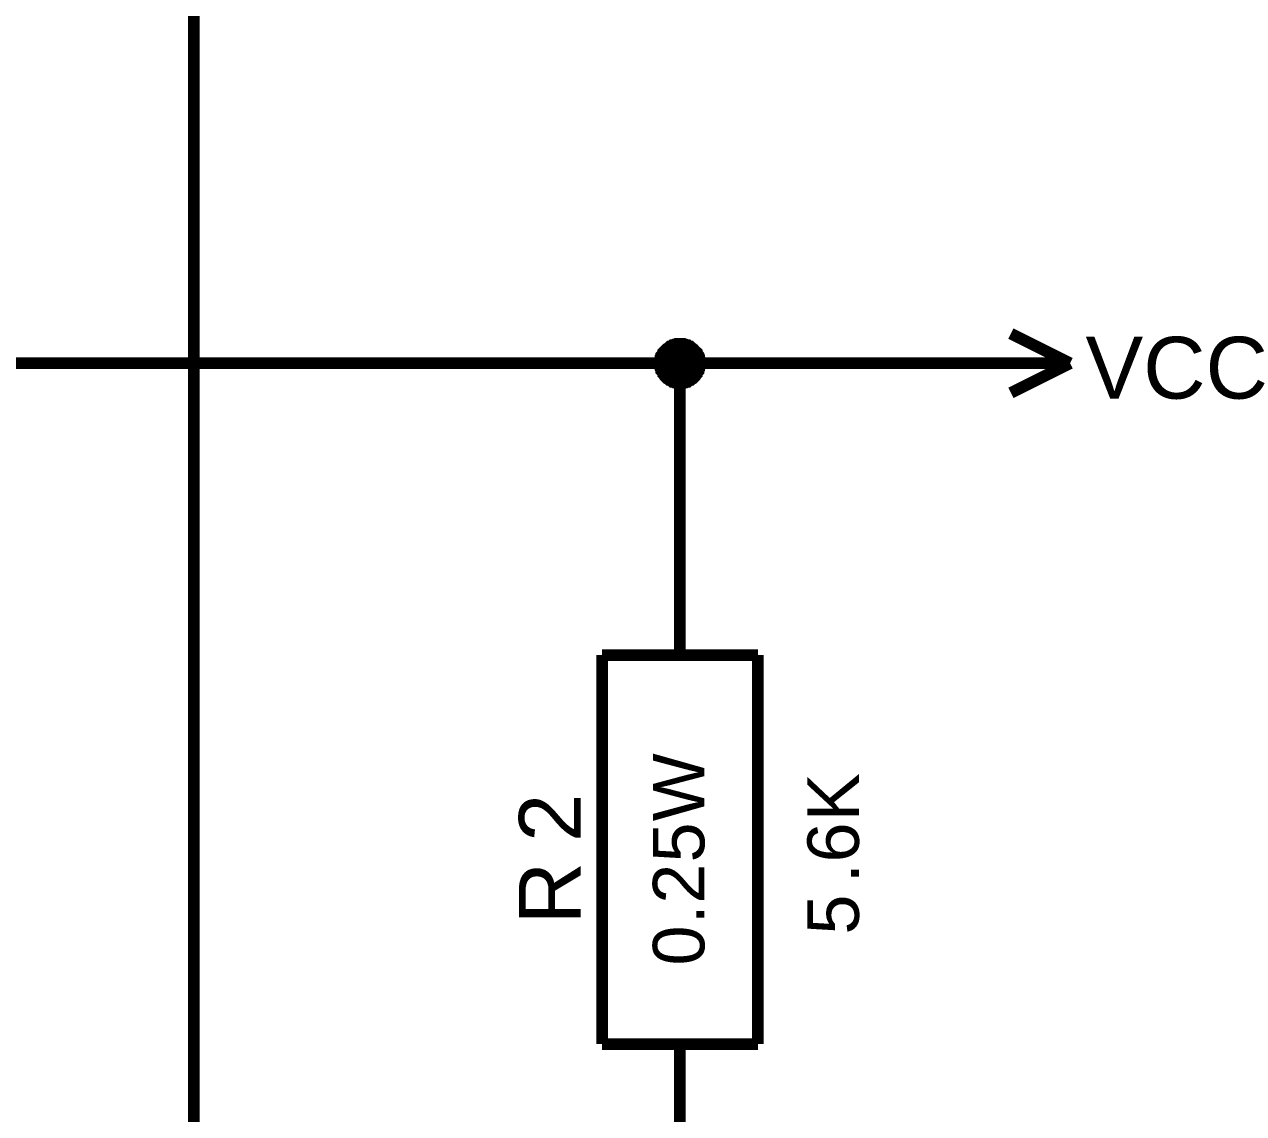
# Model space of a CAD drawing. Header units: millimetres. Extents: x -2024 to 917, y -725 to 13.
# Drawn here: x 482.71 to 514.06, y -635.58 to -607.58 of the extents above; entities that cross this region are included whole.
import ezdxf

# ---------------------------------------------------------------- set-up
doc = ezdxf.new("R2010")
doc.units = ezdxf.units.MM
doc.layers.add('Sheet', color=255, linetype='Continuous')
doc.styles.get("Standard").update_dxf_attribs({"font": 'arial.ttf'})

msp = doc.modelspace()

# ---------------------------------------------------------------- linework, layer by layer
at = {"layer": 'Sheet'}
for points, const_width in [([(487.072, -598.801), (487.072, -641.291)], 0.3), ([(509.598, -616.287), (508.075, -615.525)], 0.3), ([(499.055, -616.287), (499.055, -616.254), (499.055, -616.237), (499.055, -616.204), (499.072, -616.187), (499.072, -616.154), (499.072, -616.138), (499.088, -616.121), (499.088, -616.088), (499.105, -616.071), (499.121, -616.055), (499.138, -616.022), (499.138, -616.005), (499.154, -615.989), (499.171, -615.972), (499.188, -615.956), (499.204, -615.939), (499.221, -615.922), (499.237, -615.906), (499.27, -615.889), (499.287, -615.873), (499.303, -615.856), (499.32, -615.856), (499.353, -615.84), (499.37, -615.823), (499.386, -615.823), (499.419, -615.806), (499.436, -615.806), (499.469, -615.806), (499.485, -615.79), (499.519, -615.79), (499.535, -615.79), (499.568, -615.79)], 0.3), ([(499.055, -616.287), (499.055, -616.254), (499.055, -616.237), (499.055, -616.204), (499.072, -616.187), (499.072, -616.154), (499.072, -616.138), (499.088, -616.121), (499.088, -616.088), (499.105, -616.071), (499.121, -616.055), (499.138, -616.022), (499.138, -616.005), (499.154, -615.989), (499.171, -615.972), (499.188, -615.956), (499.204, -615.939), (499.221, -615.922), (499.237, -615.906), (499.27, -615.889), (499.287, -615.873), (499.303, -615.856), (499.32, -615.856), (499.353, -615.84), (499.37, -615.823), (499.386, -615.823), (499.419, -615.806), (499.436, -615.806), (499.469, -615.806), (499.485, -615.79), (499.519, -615.79), (499.535, -615.79), (499.568, -615.79)], 0.3), ([(499.055, -616.287), (499.055, -616.254), (499.055, -616.237), (499.055, -616.204), (499.072, -616.187), (499.072, -616.154), (499.072, -616.138), (499.088, -616.121), (499.088, -616.088), (499.105, -616.071), (499.121, -616.055), (499.138, -616.022), (499.138, -616.005), (499.154, -615.989), (499.171, -615.972), (499.188, -615.956), (499.204, -615.939), (499.221, -615.922), (499.237, -615.906), (499.27, -615.889), (499.287, -615.873), (499.303, -615.856), (499.32, -615.856), (499.353, -615.84), (499.37, -615.823), (499.386, -615.823), (499.419, -615.806), (499.436, -615.806), (499.469, -615.806), (499.485, -615.79), (499.519, -615.79), (499.535, -615.79), (499.568, -615.79)], 0.3), ([(499.055, -616.287), (499.055, -616.254), (499.055, -616.237), (499.055, -616.204), (499.072, -616.187), (499.072, -616.154), (499.072, -616.138), (499.088, -616.121), (499.088, -616.088), (499.105, -616.071), (499.121, -616.055), (499.138, -616.022), (499.138, -616.005), (499.154, -615.989), (499.171, -615.972), (499.188, -615.956), (499.204, -615.939), (499.221, -615.922), (499.237, -615.906), (499.27, -615.889), (499.287, -615.873), (499.303, -615.856), (499.32, -615.856), (499.353, -615.84), (499.37, -615.823), (499.386, -615.823), (499.419, -615.806), (499.436, -615.806), (499.469, -615.806), (499.485, -615.79), (499.519, -615.79), (499.535, -615.79), (499.568, -615.79)], 0.3), ([(499.055, -616.287), (499.055, -616.254), (499.055, -616.237), (499.055, -616.204), (499.072, -616.187), (499.072, -616.154), (499.072, -616.138), (499.088, -616.121), (499.088, -616.088), (499.105, -616.071), (499.121, -616.055), (499.138, -616.022), (499.138, -616.005), (499.154, -615.989), (499.171, -615.972), (499.188, -615.956), (499.204, -615.939), (499.221, -615.922), (499.237, -615.906), (499.27, -615.889), (499.287, -615.873), (499.303, -615.856), (499.32, -615.856), (499.353, -615.84), (499.37, -615.823), (499.386, -615.823), (499.419, -615.806), (499.436, -615.806), (499.469, -615.806), (499.485, -615.79), (499.519, -615.79), (499.535, -615.79), (499.568, -615.79)], 0.0991), ([(499.055, -616.287), (499.055, -616.254), (499.055, -616.237), (499.055, -616.204), (499.072, -616.187), (499.072, -616.154), (499.072, -616.138), (499.088, -616.121), (499.088, -616.088), (499.105, -616.071), (499.121, -616.055), (499.138, -616.022), (499.138, -616.005), (499.154, -615.989), (499.171, -615.972), (499.188, -615.956), (499.204, -615.939), (499.221, -615.922), (499.237, -615.906), (499.27, -615.889), (499.287, -615.873), (499.303, -615.856), (499.32, -615.856), (499.353, -615.84), (499.37, -615.823), (499.386, -615.823), (499.419, -615.806), (499.436, -615.806), (499.469, -615.806), (499.485, -615.79), (499.519, -615.79), (499.535, -615.79), (499.568, -615.79)], 0.0991), ([(499.055, -616.287), (499.055, -616.254), (499.055, -616.237), (499.055, -616.204), (499.072, -616.187), (499.072, -616.154), (499.072, -616.138), (499.088, -616.121), (499.088, -616.088), (499.105, -616.071), (499.121, -616.055), (499.138, -616.022), (499.138, -616.005), (499.154, -615.989), (499.171, -615.972), (499.188, -615.956), (499.204, -615.939), (499.221, -615.922), (499.237, -615.906), (499.27, -615.889), (499.287, -615.873), (499.303, -615.856), (499.32, -615.856), (499.353, -615.84), (499.37, -615.823), (499.386, -615.823), (499.419, -615.806), (499.436, -615.806), (499.469, -615.806), (499.485, -615.79), (499.519, -615.79), (499.535, -615.79), (499.568, -615.79)], 0.0991), ([(499.055, -616.287), (499.055, -616.254), (499.055, -616.237), (499.055, -616.204), (499.072, -616.187), (499.072, -616.154), (499.072, -616.138), (499.088, -616.121), (499.088, -616.088), (499.105, -616.071), (499.121, -616.055), (499.138, -616.022), (499.138, -616.005), (499.154, -615.989), (499.171, -615.972), (499.188, -615.956), (499.204, -615.939), (499.221, -615.922), (499.237, -615.906), (499.27, -615.889), (499.287, -615.873), (499.303, -615.856), (499.32, -615.856), (499.353, -615.84), (499.37, -615.823), (499.386, -615.823), (499.419, -615.806), (499.436, -615.806), (499.469, -615.806), (499.485, -615.79), (499.519, -615.79), (499.535, -615.79), (499.568, -615.79)], 0.0991), ([(499.568, -615.79), (499.568, -615.79)], 0.3), ([(499.568, -615.79), (499.601, -615.79), (499.618, -615.79), (499.651, -615.79), (499.668, -615.806), (499.701, -615.806), (499.717, -615.806), (499.75, -615.823), (499.767, -615.823), (499.783, -615.84), (499.816, -615.856), (499.833, -615.856), (499.85, -615.873), (499.866, -615.889), (499.899, -615.906), (499.916, -615.922), (499.932, -615.939), (499.949, -615.956), (499.965, -615.972), (499.982, -615.989), (499.999, -616.005), (499.999, -616.022), (500.015, -616.055), (500.032, -616.071), (500.048, -616.088), (500.048, -616.121), (500.065, -616.138), (500.065, -616.154), (500.065, -616.187), (500.081, -616.204), (500.081, -616.237), (500.081, -616.254), (500.081, -616.287)], 0.3), ([(499.568, -615.79), (499.568, -615.79)], 0.3), ([(499.568, -615.79), (499.601, -615.79), (499.618, -615.79), (499.651, -615.79), (499.668, -615.806), (499.701, -615.806), (499.717, -615.806), (499.75, -615.823), (499.767, -615.823), (499.783, -615.84), (499.816, -615.856), (499.833, -615.856), (499.85, -615.873), (499.866, -615.889), (499.899, -615.906), (499.916, -615.922), (499.932, -615.939), (499.949, -615.956), (499.965, -615.972), (499.982, -615.989), (499.999, -616.005), (499.999, -616.022), (500.015, -616.055), (500.032, -616.071), (500.048, -616.088), (500.048, -616.121), (500.065, -616.138), (500.065, -616.154), (500.065, -616.187), (500.081, -616.204), (500.081, -616.237), (500.081, -616.254), (500.081, -616.287)], 0.3), ([(499.568, -615.79), (499.568, -615.79)], 0.3), ([(499.568, -615.79), (499.601, -615.79), (499.618, -615.79), (499.651, -615.79), (499.668, -615.806), (499.701, -615.806), (499.717, -615.806), (499.75, -615.823), (499.767, -615.823), (499.783, -615.84), (499.816, -615.856), (499.833, -615.856), (499.85, -615.873), (499.866, -615.889), (499.899, -615.906), (499.916, -615.922), (499.932, -615.939), (499.949, -615.956), (499.965, -615.972), (499.982, -615.989), (499.999, -616.005), (499.999, -616.022), (500.015, -616.055), (500.032, -616.071), (500.048, -616.088), (500.048, -616.121), (500.065, -616.138), (500.065, -616.154), (500.065, -616.187), (500.081, -616.204), (500.081, -616.237), (500.081, -616.254), (500.081, -616.287)], 0.3), ([(499.568, -615.79), (499.568, -615.79)], 0.3), ([(499.568, -615.79), (499.601, -615.79), (499.618, -615.79), (499.651, -615.79), (499.668, -615.806), (499.701, -615.806), (499.717, -615.806), (499.75, -615.823), (499.767, -615.823), (499.783, -615.84), (499.816, -615.856), (499.833, -615.856), (499.85, -615.873), (499.866, -615.889), (499.899, -615.906), (499.916, -615.922), (499.932, -615.939), (499.949, -615.956), (499.965, -615.972), (499.982, -615.989), (499.999, -616.005), (499.999, -616.022), (500.015, -616.055), (500.032, -616.071), (500.048, -616.088), (500.048, -616.121), (500.065, -616.138), (500.065, -616.154), (500.065, -616.187), (500.081, -616.204), (500.081, -616.237), (500.081, -616.254), (500.081, -616.287)], 0.3), ([(499.568, -615.79), (499.568, -615.79)], 0.0991), ([(499.568, -615.79), (499.601, -615.79), (499.618, -615.79), (499.651, -615.79), (499.668, -615.806), (499.701, -615.806), (499.717, -615.806), (499.75, -615.823), (499.767, -615.823), (499.783, -615.84), (499.816, -615.856), (499.833, -615.856), (499.85, -615.873), (499.866, -615.889), (499.899, -615.906), (499.916, -615.922), (499.932, -615.939), (499.949, -615.956), (499.965, -615.972), (499.982, -615.989), (499.999, -616.005), (499.999, -616.022), (500.015, -616.055), (500.032, -616.071), (500.048, -616.088), (500.048, -616.121), (500.065, -616.138), (500.065, -616.154), (500.065, -616.187), (500.081, -616.204), (500.081, -616.237), (500.081, -616.254), (500.081, -616.287)], 0.0991), ([(499.568, -615.79), (499.568, -615.79)], 0.0991), ([(499.568, -615.79), (499.601, -615.79), (499.618, -615.79), (499.651, -615.79), (499.668, -615.806), (499.701, -615.806), (499.717, -615.806), (499.75, -615.823), (499.767, -615.823), (499.783, -615.84), (499.816, -615.856), (499.833, -615.856), (499.85, -615.873), (499.866, -615.889), (499.899, -615.906), (499.916, -615.922), (499.932, -615.939), (499.949, -615.956), (499.965, -615.972), (499.982, -615.989), (499.999, -616.005), (499.999, -616.022), (500.015, -616.055), (500.032, -616.071), (500.048, -616.088), (500.048, -616.121), (500.065, -616.138), (500.065, -616.154), (500.065, -616.187), (500.081, -616.204), (500.081, -616.237), (500.081, -616.254), (500.081, -616.287)], 0.0991), ([(499.568, -615.79), (499.568, -615.79)], 0.0991), ([(499.568, -615.79), (499.601, -615.79), (499.618, -615.79), (499.651, -615.79), (499.668, -615.806), (499.701, -615.806), (499.717, -615.806), (499.75, -615.823), (499.767, -615.823), (499.783, -615.84), (499.816, -615.856), (499.833, -615.856), (499.85, -615.873), (499.866, -615.889), (499.899, -615.906), (499.916, -615.922), (499.932, -615.939), (499.949, -615.956), (499.965, -615.972), (499.982, -615.989), (499.999, -616.005), (499.999, -616.022), (500.015, -616.055), (500.032, -616.071), (500.048, -616.088), (500.048, -616.121), (500.065, -616.138), (500.065, -616.154), (500.065, -616.187), (500.081, -616.204), (500.081, -616.237), (500.081, -616.254), (500.081, -616.287)], 0.0991), ([(499.568, -615.79), (499.568, -615.79)], 0.0991), ([(499.568, -615.79), (499.601, -615.79), (499.618, -615.79), (499.651, -615.79), (499.668, -615.806), (499.701, -615.806), (499.717, -615.806), (499.75, -615.823), (499.767, -615.823), (499.783, -615.84), (499.816, -615.856), (499.833, -615.856), (499.85, -615.873), (499.866, -615.889), (499.899, -615.906), (499.916, -615.922), (499.932, -615.939), (499.949, -615.956), (499.965, -615.972), (499.982, -615.989), (499.999, -616.005), (499.999, -616.022), (500.015, -616.055), (500.032, -616.071), (500.048, -616.088), (500.048, -616.121), (500.065, -616.138), (500.065, -616.154), (500.065, -616.187), (500.081, -616.204), (500.081, -616.237), (500.081, -616.254), (500.081, -616.287)], 0.0991), ([(499.568, -616.287), (482.074, -616.287)], 0.3), ([(499.568, -616.8), (499.535, -616.8), (499.519, -616.8), (499.485, -616.8), (499.469, -616.783), (499.436, -616.783), (499.419, -616.783), (499.386, -616.767), (499.37, -616.767), (499.353, -616.75), (499.32, -616.734), (499.303, -616.717), (499.287, -616.717), (499.27, -616.701), (499.237, -616.684), (499.221, -616.668), (499.204, -616.651), (499.188, -616.634), (499.171, -616.618), (499.154, -616.585), (499.138, -616.568), (499.138, -616.552), (499.121, -616.535), (499.105, -616.502), (499.088, -616.485), (499.088, -616.469), (499.072, -616.436), (499.072, -616.419), (499.072, -616.386), (499.055, -616.369), (499.055, -616.336), (499.055, -616.32), (499.055, -616.287)], 0.3), ([(499.055, -616.287), (499.055, -616.287)], 0.3), ([(499.568, -616.8), (499.535, -616.8), (499.519, -616.8), (499.485, -616.8), (499.469, -616.783), (499.436, -616.783), (499.419, -616.783), (499.386, -616.767), (499.37, -616.767), (499.353, -616.75), (499.32, -616.734), (499.303, -616.717), (499.287, -616.717), (499.27, -616.701), (499.237, -616.684), (499.221, -616.668), (499.204, -616.651), (499.188, -616.634), (499.171, -616.618), (499.154, -616.585), (499.138, -616.568), (499.138, -616.552), (499.121, -616.535), (499.105, -616.502), (499.088, -616.485), (499.088, -616.469), (499.072, -616.436), (499.072, -616.419), (499.072, -616.386), (499.055, -616.369), (499.055, -616.336), (499.055, -616.32), (499.055, -616.287)], 0.3), ([(499.055, -616.287), (499.055, -616.287)], 0.3), ([(499.568, -616.8), (499.535, -616.8), (499.519, -616.8), (499.485, -616.8), (499.469, -616.783), (499.436, -616.783), (499.419, -616.783), (499.386, -616.767), (499.37, -616.767), (499.353, -616.75), (499.32, -616.734), (499.303, -616.717), (499.287, -616.717), (499.27, -616.701), (499.237, -616.684), (499.221, -616.668), (499.204, -616.651), (499.188, -616.634), (499.171, -616.618), (499.154, -616.585), (499.138, -616.568), (499.138, -616.552), (499.121, -616.535), (499.105, -616.502), (499.088, -616.485), (499.088, -616.469), (499.072, -616.436), (499.072, -616.419), (499.072, -616.386), (499.055, -616.369), (499.055, -616.336), (499.055, -616.32), (499.055, -616.287)], 0.3), ([(499.055, -616.287), (499.055, -616.287)], 0.3), ([(499.568, -616.8), (499.535, -616.8), (499.519, -616.8), (499.485, -616.8), (499.469, -616.783), (499.436, -616.783), (499.419, -616.783), (499.386, -616.767), (499.37, -616.767), (499.353, -616.75), (499.32, -616.734), (499.303, -616.717), (499.287, -616.717), (499.27, -616.701), (499.237, -616.684), (499.221, -616.668), (499.204, -616.651), (499.188, -616.634), (499.171, -616.618), (499.154, -616.585), (499.138, -616.568), (499.138, -616.552), (499.121, -616.535), (499.105, -616.502), (499.088, -616.485), (499.088, -616.469), (499.072, -616.436), (499.072, -616.419), (499.072, -616.386), (499.055, -616.369), (499.055, -616.336), (499.055, -616.32), (499.055, -616.287)], 0.3), ([(499.055, -616.287), (499.055, -616.287)], 0.3), ([(499.568, -621.287), (499.568, -616.287), (507.066, -616.287)], 0.3), ([(500.081, -616.287), (500.081, -616.32), (500.081, -616.336), (500.081, -616.369), (500.065, -616.386), (500.065, -616.419), (500.065, -616.436), (500.048, -616.469), (500.048, -616.485), (500.032, -616.502), (500.015, -616.535), (499.999, -616.552), (499.999, -616.568), (499.982, -616.585), (499.965, -616.618), (499.949, -616.634), (499.932, -616.651), (499.916, -616.668), (499.899, -616.684), (499.866, -616.701), (499.85, -616.717), (499.833, -616.717), (499.816, -616.734), (499.783, -616.75), (499.767, -616.767), (499.75, -616.767), (499.717, -616.783), (499.701, -616.783), (499.668, -616.783), (499.651, -616.8), (499.618, -616.8), (499.601, -616.8), (499.568, -616.8)], 0.3), ([(500.081, -616.287), (500.081, -616.32), (500.081, -616.336), (500.081, -616.369), (500.065, -616.386), (500.065, -616.419), (500.065, -616.436), (500.048, -616.469), (500.048, -616.485), (500.032, -616.502), (500.015, -616.535), (499.999, -616.552), (499.999, -616.568), (499.982, -616.585), (499.965, -616.618), (499.949, -616.634), (499.932, -616.651), (499.916, -616.668), (499.899, -616.684), (499.866, -616.701), (499.85, -616.717), (499.833, -616.717), (499.816, -616.734), (499.783, -616.75), (499.767, -616.767), (499.75, -616.767), (499.717, -616.783), (499.701, -616.783), (499.668, -616.783), (499.651, -616.8), (499.618, -616.8), (499.601, -616.8), (499.568, -616.8)], 0.3), ([(500.081, -616.287), (500.081, -616.32), (500.081, -616.336), (500.081, -616.369), (500.065, -616.386), (500.065, -616.419), (500.065, -616.436), (500.048, -616.469), (500.048, -616.485), (500.032, -616.502), (500.015, -616.535), (499.999, -616.552), (499.999, -616.568), (499.982, -616.585), (499.965, -616.618), (499.949, -616.634), (499.932, -616.651), (499.916, -616.668), (499.899, -616.684), (499.866, -616.701), (499.85, -616.717), (499.833, -616.717), (499.816, -616.734), (499.783, -616.75), (499.767, -616.767), (499.75, -616.767), (499.717, -616.783), (499.701, -616.783), (499.668, -616.783), (499.651, -616.8), (499.618, -616.8), (499.601, -616.8), (499.568, -616.8)], 0.3), ([(500.081, -616.287), (500.081, -616.32), (500.081, -616.336), (500.081, -616.369), (500.065, -616.386), (500.065, -616.419), (500.065, -616.436), (500.048, -616.469), (500.048, -616.485), (500.032, -616.502), (500.015, -616.535), (499.999, -616.552), (499.999, -616.568), (499.982, -616.585), (499.965, -616.618), (499.949, -616.634), (499.932, -616.651), (499.916, -616.668), (499.899, -616.684), (499.866, -616.701), (499.85, -616.717), (499.833, -616.717), (499.816, -616.734), (499.783, -616.75), (499.767, -616.767), (499.75, -616.767), (499.717, -616.783), (499.701, -616.783), (499.668, -616.783), (499.651, -616.8), (499.618, -616.8), (499.601, -616.8), (499.568, -616.8)], 0.3), ([(500.081, -616.287), (500.081, -616.287), (500.081, -616.287), (500.081, -616.287), (500.081, -616.287), (500.081, -616.287), (500.081, -616.287), (500.081, -616.287), (500.081, -616.287), (500.081, -616.287), (500.081, -616.287), (500.081, -616.287), (500.081, -616.287), (500.081, -616.287), (500.081, -616.287), (500.081, -616.287), (500.081, -616.287), (500.081, -616.287), (500.081, -616.287), (500.081, -616.287), (500.081, -616.287), (500.081, -616.287), (500.081, -616.287), (500.081, -616.287), (500.081, -616.287), (500.081, -616.287), (500.081, -616.287), (500.081, -616.287), (500.081, -616.287), (500.081, -616.287), (500.081, -616.287), (500.081, -616.287), (500.081, -616.287)], 0.3), ([(500.081, -616.287), (500.081, -616.287)], 0.3), ([(500.081, -616.287), (500.081, -616.287), (500.081, -616.287), (500.081, -616.287), (500.081, -616.287), (500.081, -616.287), (500.081, -616.287), (500.081, -616.287), (500.081, -616.287), (500.081, -616.287), (500.081, -616.287), (500.081, -616.287), (500.081, -616.287), (500.081, -616.287), (500.081, -616.287), (500.081, -616.287), (500.081, -616.287), (500.081, -616.287), (500.081, -616.287), (500.081, -616.287), (500.081, -616.287), (500.081, -616.287), (500.081, -616.287), (500.081, -616.287), (500.081, -616.287), (500.081, -616.287), (500.081, -616.287), (500.081, -616.287), (500.081, -616.287), (500.081, -616.287), (500.081, -616.287), (500.081, -616.287), (500.081, -616.287)], 0.3), ([(500.081, -616.287), (500.081, -616.287)], 0.3), ([(500.081, -616.287), (500.081, -616.287), (500.081, -616.287), (500.081, -616.287), (500.081, -616.287), (500.081, -616.287), (500.081, -616.287), (500.081, -616.287), (500.081, -616.287), (500.081, -616.287), (500.081, -616.287), (500.081, -616.287), (500.081, -616.287), (500.081, -616.287), (500.081, -616.287), (500.081, -616.287), (500.081, -616.287), (500.081, -616.287), (500.081, -616.287), (500.081, -616.287), (500.081, -616.287), (500.081, -616.287), (500.081, -616.287), (500.081, -616.287), (500.081, -616.287), (500.081, -616.287), (500.081, -616.287), (500.081, -616.287), (500.081, -616.287), (500.081, -616.287), (500.081, -616.287), (500.081, -616.287), (500.081, -616.287)], 0.3), ([(500.081, -616.287), (500.081, -616.287)], 0.3), ([(500.081, -616.287), (500.081, -616.287), (500.081, -616.287), (500.081, -616.287), (500.081, -616.287), (500.081, -616.287), (500.081, -616.287), (500.081, -616.287), (500.081, -616.287), (500.081, -616.287), (500.081, -616.287), (500.081, -616.287), (500.081, -616.287), (500.081, -616.287), (500.081, -616.287), (500.081, -616.287), (500.081, -616.287), (500.081, -616.287), (500.081, -616.287), (500.081, -616.287), (500.081, -616.287), (500.081, -616.287), (500.081, -616.287), (500.081, -616.287), (500.081, -616.287), (500.081, -616.287), (500.081, -616.287), (500.081, -616.287), (500.081, -616.287), (500.081, -616.287), (500.081, -616.287), (500.081, -616.287), (500.081, -616.287)], 0.3), ([(500.081, -616.287), (500.081, -616.287)], 0.3), ([(507.066, -616.287), (509.598, -616.287)], 0.3), ([(509.598, -616.287), (508.075, -617.048)], 0.3), ([(499.568, -616.8), (499.535, -616.8), (499.519, -616.8), (499.485, -616.8), (499.469, -616.783), (499.436, -616.783), (499.419, -616.783), (499.386, -616.767), (499.37, -616.767), (499.353, -616.75), (499.32, -616.734), (499.303, -616.717), (499.287, -616.717), (499.27, -616.701), (499.237, -616.684), (499.221, -616.668), (499.204, -616.651), (499.188, -616.634), (499.171, -616.618), (499.154, -616.585), (499.138, -616.568), (499.138, -616.552), (499.121, -616.535), (499.105, -616.502), (499.088, -616.485), (499.088, -616.469), (499.072, -616.436), (499.072, -616.419), (499.072, -616.386), (499.055, -616.369), (499.055, -616.336), (499.055, -616.32), (499.055, -616.287)], 0.0991), ([(499.055, -616.287), (499.055, -616.287)], 0.0991), ([(499.568, -616.8), (499.535, -616.8), (499.519, -616.8), (499.485, -616.8), (499.469, -616.783), (499.436, -616.783), (499.419, -616.783), (499.386, -616.767), (499.37, -616.767), (499.353, -616.75), (499.32, -616.734), (499.303, -616.717), (499.287, -616.717), (499.27, -616.701), (499.237, -616.684), (499.221, -616.668), (499.204, -616.651), (499.188, -616.634), (499.171, -616.618), (499.154, -616.585), (499.138, -616.568), (499.138, -616.552), (499.121, -616.535), (499.105, -616.502), (499.088, -616.485), (499.088, -616.469), (499.072, -616.436), (499.072, -616.419), (499.072, -616.386), (499.055, -616.369), (499.055, -616.336), (499.055, -616.32), (499.055, -616.287)], 0.0991), ([(499.055, -616.287), (499.055, -616.287)], 0.0991), ([(499.568, -616.8), (499.535, -616.8), (499.519, -616.8), (499.485, -616.8), (499.469, -616.783), (499.436, -616.783), (499.419, -616.783), (499.386, -616.767), (499.37, -616.767), (499.353, -616.75), (499.32, -616.734), (499.303, -616.717), (499.287, -616.717), (499.27, -616.701), (499.237, -616.684), (499.221, -616.668), (499.204, -616.651), (499.188, -616.634), (499.171, -616.618), (499.154, -616.585), (499.138, -616.568), (499.138, -616.552), (499.121, -616.535), (499.105, -616.502), (499.088, -616.485), (499.088, -616.469), (499.072, -616.436), (499.072, -616.419), (499.072, -616.386), (499.055, -616.369), (499.055, -616.336), (499.055, -616.32), (499.055, -616.287)], 0.0991), ([(499.055, -616.287), (499.055, -616.287)], 0.0991), ([(499.568, -616.8), (499.535, -616.8), (499.519, -616.8), (499.485, -616.8), (499.469, -616.783), (499.436, -616.783), (499.419, -616.783), (499.386, -616.767), (499.37, -616.767), (499.353, -616.75), (499.32, -616.734), (499.303, -616.717), (499.287, -616.717), (499.27, -616.701), (499.237, -616.684), (499.221, -616.668), (499.204, -616.651), (499.188, -616.634), (499.171, -616.618), (499.154, -616.585), (499.138, -616.568), (499.138, -616.552), (499.121, -616.535), (499.105, -616.502), (499.088, -616.485), (499.088, -616.469), (499.072, -616.436), (499.072, -616.419), (499.072, -616.386), (499.055, -616.369), (499.055, -616.336), (499.055, -616.32), (499.055, -616.287)], 0.0991), ([(499.055, -616.287), (499.055, -616.287)], 0.0991), ([(500.081, -616.287), (500.081, -616.32), (500.081, -616.336), (500.081, -616.369), (500.065, -616.386), (500.065, -616.419), (500.065, -616.436), (500.048, -616.469), (500.048, -616.485), (500.032, -616.502), (500.015, -616.535), (499.999, -616.552), (499.999, -616.568), (499.982, -616.585), (499.965, -616.618), (499.949, -616.634), (499.932, -616.651), (499.916, -616.668), (499.899, -616.684), (499.866, -616.701), (499.85, -616.717), (499.833, -616.717), (499.816, -616.734), (499.783, -616.75), (499.767, -616.767), (499.75, -616.767), (499.717, -616.783), (499.701, -616.783), (499.668, -616.783), (499.651, -616.8), (499.618, -616.8), (499.601, -616.8), (499.568, -616.8)], 0.0991), ([(500.081, -616.287), (500.081, -616.32), (500.081, -616.336), (500.081, -616.369), (500.065, -616.386), (500.065, -616.419), (500.065, -616.436), (500.048, -616.469), (500.048, -616.485), (500.032, -616.502), (500.015, -616.535), (499.999, -616.552), (499.999, -616.568), (499.982, -616.585), (499.965, -616.618), (499.949, -616.634), (499.932, -616.651), (499.916, -616.668), (499.899, -616.684), (499.866, -616.701), (499.85, -616.717), (499.833, -616.717), (499.816, -616.734), (499.783, -616.75), (499.767, -616.767), (499.75, -616.767), (499.717, -616.783), (499.701, -616.783), (499.668, -616.783), (499.651, -616.8), (499.618, -616.8), (499.601, -616.8), (499.568, -616.8)], 0.0991), ([(500.081, -616.287), (500.081, -616.32), (500.081, -616.336), (500.081, -616.369), (500.065, -616.386), (500.065, -616.419), (500.065, -616.436), (500.048, -616.469), (500.048, -616.485), (500.032, -616.502), (500.015, -616.535), (499.999, -616.552), (499.999, -616.568), (499.982, -616.585), (499.965, -616.618), (499.949, -616.634), (499.932, -616.651), (499.916, -616.668), (499.899, -616.684), (499.866, -616.701), (499.85, -616.717), (499.833, -616.717), (499.816, -616.734), (499.783, -616.75), (499.767, -616.767), (499.75, -616.767), (499.717, -616.783), (499.701, -616.783), (499.668, -616.783), (499.651, -616.8), (499.618, -616.8), (499.601, -616.8), (499.568, -616.8)], 0.0991), ([(500.081, -616.287), (500.081, -616.32), (500.081, -616.336), (500.081, -616.369), (500.065, -616.386), (500.065, -616.419), (500.065, -616.436), (500.048, -616.469), (500.048, -616.485), (500.032, -616.502), (500.015, -616.535), (499.999, -616.552), (499.999, -616.568), (499.982, -616.585), (499.965, -616.618), (499.949, -616.634), (499.932, -616.651), (499.916, -616.668), (499.899, -616.684), (499.866, -616.701), (499.85, -616.717), (499.833, -616.717), (499.816, -616.734), (499.783, -616.75), (499.767, -616.767), (499.75, -616.767), (499.717, -616.783), (499.701, -616.783), (499.668, -616.783), (499.651, -616.8), (499.618, -616.8), (499.601, -616.8), (499.568, -616.8)], 0.0991), ([(500.081, -616.287), (500.081, -616.287), (500.081, -616.287), (500.081, -616.287), (500.081, -616.287), (500.081, -616.287), (500.081, -616.287), (500.081, -616.287), (500.081, -616.287), (500.081, -616.287), (500.081, -616.287), (500.081, -616.287), (500.081, -616.287), (500.081, -616.287), (500.081, -616.287), (500.081, -616.287), (500.081, -616.287), (500.081, -616.287), (500.081, -616.287), (500.081, -616.287), (500.081, -616.287), (500.081, -616.287), (500.081, -616.287), (500.081, -616.287), (500.081, -616.287), (500.081, -616.287), (500.081, -616.287), (500.081, -616.287), (500.081, -616.287), (500.081, -616.287), (500.081, -616.287), (500.081, -616.287), (500.081, -616.287)], 0.0991), ([(500.081, -616.287), (500.081, -616.287)], 0.0991), ([(500.081, -616.287), (500.081, -616.287), (500.081, -616.287), (500.081, -616.287), (500.081, -616.287), (500.081, -616.287), (500.081, -616.287), (500.081, -616.287), (500.081, -616.287), (500.081, -616.287), (500.081, -616.287), (500.081, -616.287), (500.081, -616.287), (500.081, -616.287), (500.081, -616.287), (500.081, -616.287), (500.081, -616.287), (500.081, -616.287), (500.081, -616.287), (500.081, -616.287), (500.081, -616.287), (500.081, -616.287), (500.081, -616.287), (500.081, -616.287), (500.081, -616.287), (500.081, -616.287), (500.081, -616.287), (500.081, -616.287), (500.081, -616.287), (500.081, -616.287), (500.081, -616.287), (500.081, -616.287), (500.081, -616.287)], 0.0991), ([(500.081, -616.287), (500.081, -616.287)], 0.0991), ([(500.081, -616.287), (500.081, -616.287), (500.081, -616.287), (500.081, -616.287), (500.081, -616.287), (500.081, -616.287), (500.081, -616.287), (500.081, -616.287), (500.081, -616.287), (500.081, -616.287), (500.081, -616.287), (500.081, -616.287), (500.081, -616.287), (500.081, -616.287), (500.081, -616.287), (500.081, -616.287), (500.081, -616.287), (500.081, -616.287), (500.081, -616.287), (500.081, -616.287), (500.081, -616.287), (500.081, -616.287), (500.081, -616.287), (500.081, -616.287), (500.081, -616.287), (500.081, -616.287), (500.081, -616.287), (500.081, -616.287), (500.081, -616.287), (500.081, -616.287), (500.081, -616.287), (500.081, -616.287), (500.081, -616.287)], 0.0991), ([(500.081, -616.287), (500.081, -616.287)], 0.0991), ([(500.081, -616.287), (500.081, -616.287), (500.081, -616.287), (500.081, -616.287), (500.081, -616.287), (500.081, -616.287), (500.081, -616.287), (500.081, -616.287), (500.081, -616.287), (500.081, -616.287), (500.081, -616.287), (500.081, -616.287), (500.081, -616.287), (500.081, -616.287), (500.081, -616.287), (500.081, -616.287), (500.081, -616.287), (500.081, -616.287), (500.081, -616.287), (500.081, -616.287), (500.081, -616.287), (500.081, -616.287), (500.081, -616.287), (500.081, -616.287), (500.081, -616.287), (500.081, -616.287), (500.081, -616.287), (500.081, -616.287), (500.081, -616.287), (500.081, -616.287), (500.081, -616.287), (500.081, -616.287), (500.081, -616.287)], 0.0991), ([(500.081, -616.287), (500.081, -616.287)], 0.0991), ([(499.568, -623.788), (499.568, -621.287)], 0.3), ([(497.566, -623.788), (501.571, -623.788)], 0.3), ([(497.566, -633.789), (497.566, -623.788)], 0.3), ([(501.571, -633.789), (501.571, -623.788)], 0.3), ([(497.566, -633.789), (501.571, -633.789)], 0.3), ([(499.568, -633.789), (499.568, -636.29)], 0.3)]:
    msp.add_lwpolyline(points, dxfattribs=dict(at, const_width=const_width))
at = {"layer": 'Sheet', "const_width": 0.508}
msp.add_lwpolyline([(499.332, -616.286, 1), (499.84, -616.286, 1)], format="xyb", close=True, dxfattribs=at)

# ---------------------------------------------------------------- texts
at = {"layer": 'Sheet'}
msp.add_text('VCC', height=1.5897, dxfattribs=at).set_placement((509.995, -617.197))
for s, height, p in [('W', 1.325, (500.197, -628.06)), ('K', 1.325, (504.169, -628.06)), ('2', 1.59, (497.019, -628.59)), ('5', 1.325, (500.197, -629.12)), ('6', 1.325, (504.169, -629.12)), ('R', 1.59, (497.019, -630.709)), ('2', 1.325, (500.197, -630.18)), ('.', 1.325, (504.169, -629.65)), ('5', 1.325, (504.169, -630.974)), ('.', 1.325, (500.197, -630.709)), ('0', 1.325, (500.197, -631.769))]:
    msp.add_text(s, height=height, rotation=90, dxfattribs=at).set_placement(p)

doc.saveas('drawing.dxf')
